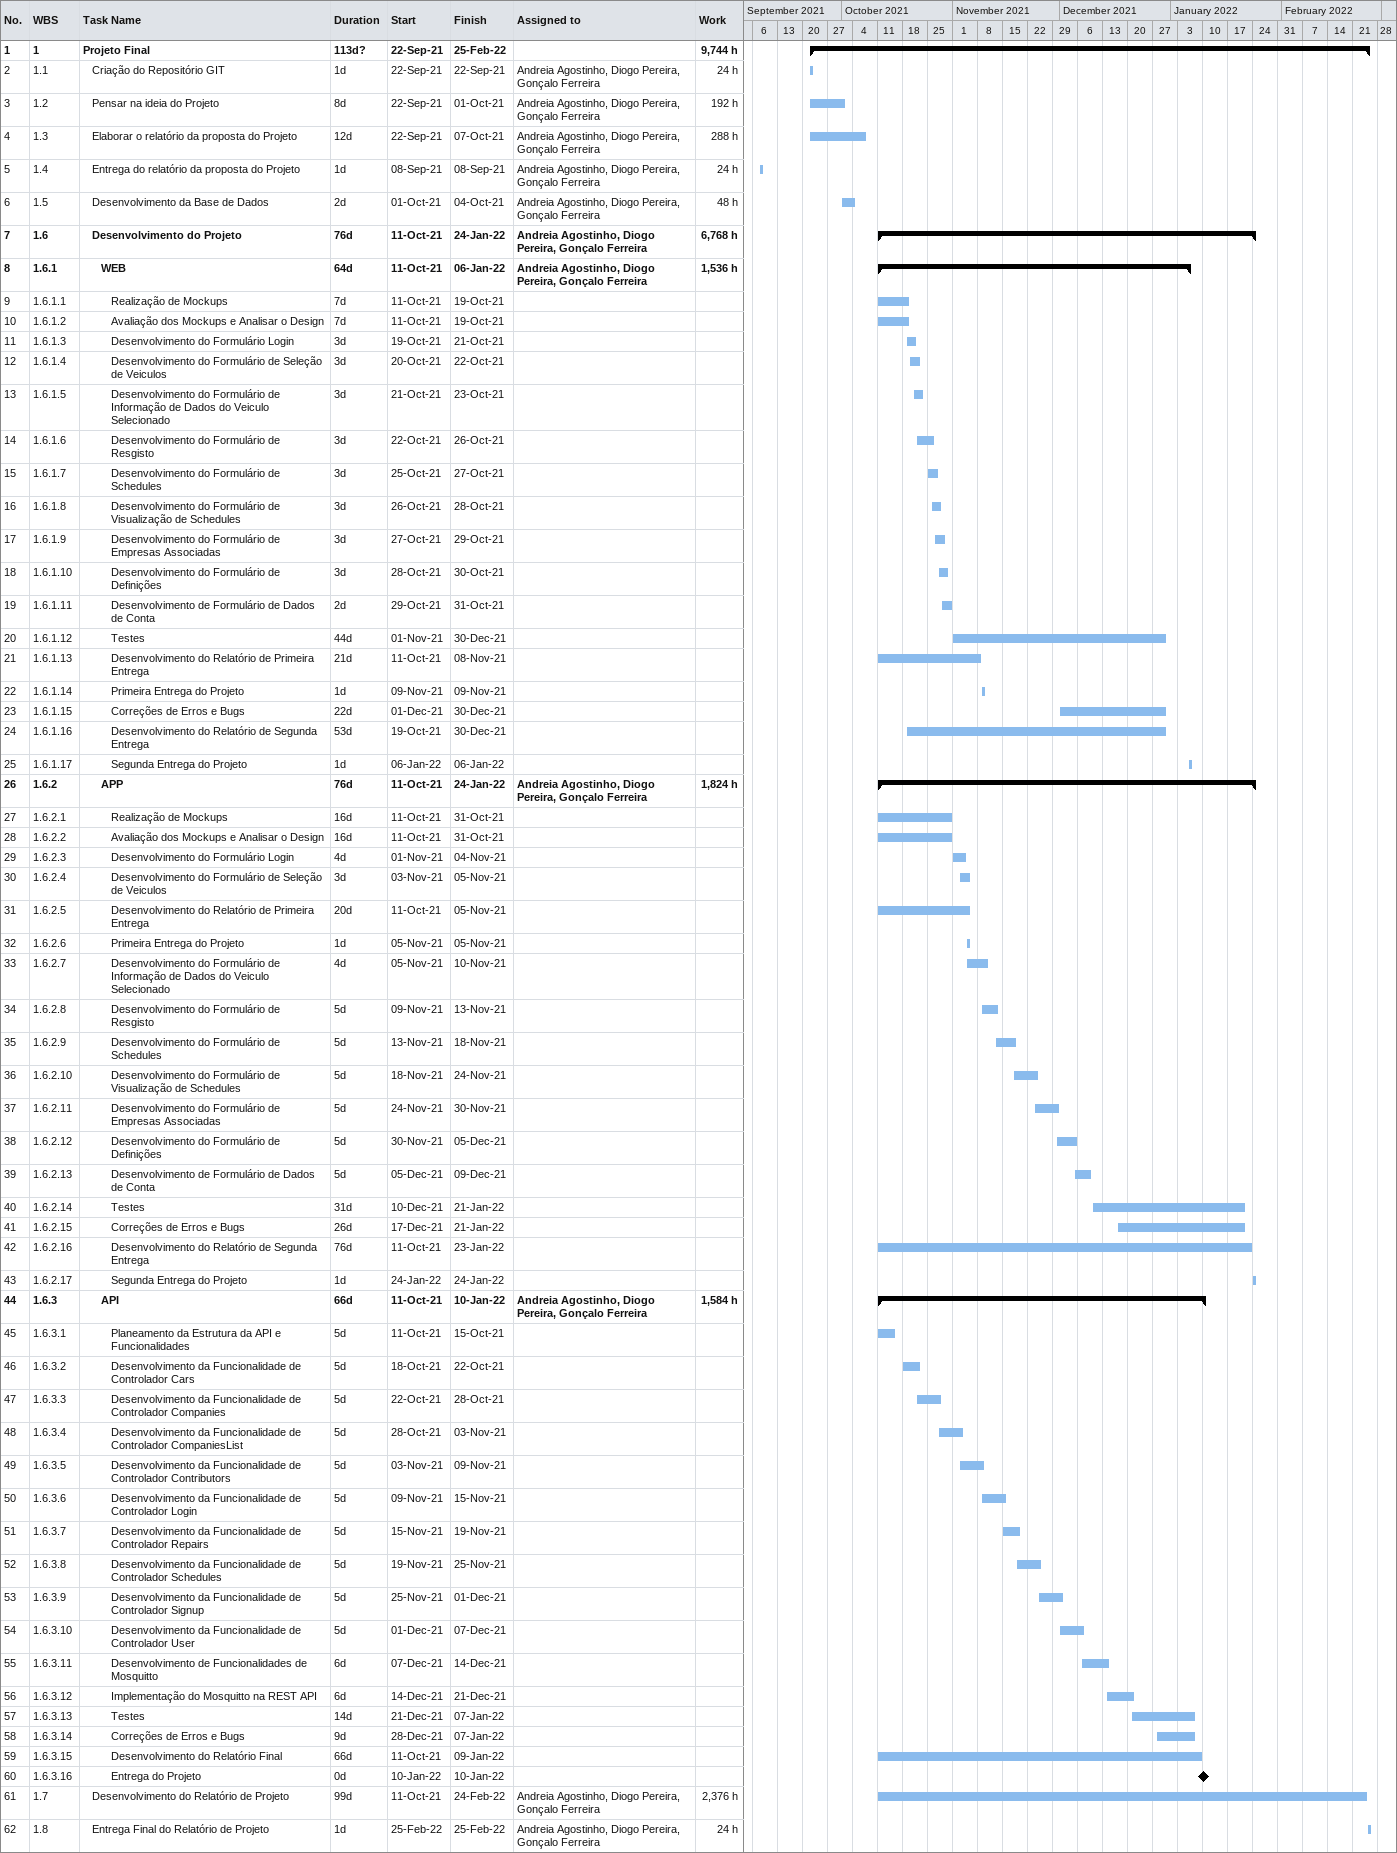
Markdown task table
| ID | WBS | Task | Duration | Start | Finish | Resources | Work (h) |
|---|---|---|---|---|---|---|---|
| 1 | 1 | **Projeto Final** | 113d? | 2021-09-22 | 2022-02-25 |  | 9744 |
| 2 | 1.1 | Criação do Repositório GIT | 1d | 2021-09-22 | 2021-09-22 | Andreia Agostinho, Diogo Pereira, Gonçalo Ferreira | 24 |
| 3 | 1.2 | Pensar na ideia do Projeto | 8d | 2021-09-22 | 2021-10-01 | Andreia Agostinho, Diogo Pereira, Gonçalo Ferreira | 192 |
| 4 | 1.3 | Elaborar o relatório da proposta do Projeto | 12d | 2021-09-22 | 2021-10-07 | Andreia Agostinho, Diogo Pereira, Gonçalo Ferreira | 288 |
| 5 | 1.4 | Entrega do relatório da proposta do Projeto | 1d | 2021-09-08 | 2021-09-08 | Andreia Agostinho, Diogo Pereira, Gonçalo Ferreira | 24 |
| 6 | 1.5 | Desenvolvimento da Base de Dados | 2d | 2021-10-01 | 2021-10-04 | Andreia Agostinho, Diogo Pereira, Gonçalo Ferreira | 48 |
| 7 | 1.6 | **Desenvolvimento do Projeto** | 76d | 2021-10-11 | 2022-01-24 | Andreia Agostinho, Diogo Pereira, Gonçalo Ferreira | 6768 |
| 8 | 1.6.1 | **WEB** | 64d | 2021-10-11 | 2022-01-06 | Andreia Agostinho, Diogo Pereira, Gonçalo Ferreira | 1536 |
| 9 | 1.6.1.1 | Realização de Mockups | 7d | 2021-10-11 | 2021-10-19 |  |  |
| 10 | 1.6.1.2 | Avaliação dos Mockups e Analisar o Design | 7d | 2021-10-11 | 2021-10-19 |  |  |
| 11 | 1.6.1.3 | Desenvolvimento do Formulário Login | 3d | 2021-10-19 | 2021-10-21 |  |  |
| 12 | 1.6.1.4 | Desenvolvimento do Formulário de Seleção de Veiculos | 3d | 2021-10-20 | 2021-10-22 |  |  |
| 13 | 1.6.1.5 | Desenvolvimento do Formulário de Informação de Dados do Veiculo Selecionado | 3d | 2021-10-21 | 2021-10-23 |  |  |
| 14 | 1.6.1.6 | Desenvolvimento do Formulário de Resgisto | 3d | 2021-10-22 | 2021-10-26 |  |  |
| 15 | 1.6.1.7 | Desenvolvimento do Formulário de Schedules | 3d | 2021-10-25 | 2021-10-27 |  |  |
| 16 | 1.6.1.8 | Desenvolvimento do Formulário de Visualização de Schedules | 3d | 2021-10-26 | 2021-10-28 |  |  |
| 17 | 1.6.1.9 | Desenvolvimento do Formulário de Empresas Associadas | 3d | 2021-10-27 | 2021-10-29 |  |  |
| 18 | 1.6.1.10 | Desenvolvimento do Formulário de Definições | 3d | 2021-10-28 | 2021-10-30 |  |  |
| 19 | 1.6.1.11 | Desenvolvimento de Formulário de Dados de Conta | 2d | 2021-10-29 | 2021-10-31 |  |  |
| 20 | 1.6.1.12 | Testes | 44d | 2021-11-01 | 2021-12-30 |  |  |
| 21 | 1.6.1.13 | Desenvolvimento do Relatório de Primeira Entrega | 21d | 2021-10-11 | 2021-11-08 |  |  |
| 22 | 1.6.1.14 | Primeira Entrega do Projeto | 1d | 2021-11-09 | 2021-11-09 |  |  |
| 23 | 1.6.1.15 | Correções de Erros e Bugs | 22d | 2021-12-01 | 2021-12-30 |  |  |
| 24 | 1.6.1.16 | Desenvolvimento do Relatório de Segunda Entrega | 53d | 2021-10-19 | 2021-12-30 |  |  |
| 25 | 1.6.1.17 | Segunda Entrega do Projeto | 1d | 2022-01-06 | 2022-01-06 |  |  |
| 26 | 1.6.2 | **APP** | 76d | 2021-10-11 | 2022-01-24 | Andreia Agostinho, Diogo Pereira, Gonçalo Ferreira | 1824 |
| 27 | 1.6.2.1 | Realização de Mockups | 16d | 2021-10-11 | 2021-10-31 |  |  |
| 28 | 1.6.2.2 | Avaliação dos Mockups e Analisar o Design | 16d | 2021-10-11 | 2021-10-31 |  |  |
| 29 | 1.6.2.3 | Desenvolvimento do Formulário Login | 4d | 2021-11-01 | 2021-11-04 |  |  |
| 30 | 1.6.2.4 | Desenvolvimento do Formulário de Seleção de Veiculos | 3d | 2021-11-03 | 2021-11-05 |  |  |
| 31 | 1.6.2.5 | Desenvolvimento do Relatório de Primeira Entrega | 20d | 2021-10-11 | 2021-11-05 |  |  |
| 32 | 1.6.2.6 | Primeira Entrega do Projeto | 1d | 2021-11-05 | 2021-11-05 |  |  |
| 33 | 1.6.2.7 | Desenvolvimento do Formulário de Informação de Dados do Veiculo Selecionado | 4d | 2021-11-05 | 2021-11-10 |  |  |
| 34 | 1.6.2.8 | Desenvolvimento do Formulário de Resgisto | 5d | 2021-11-09 | 2021-11-13 |  |  |
| 35 | 1.6.2.9 | Desenvolvimento do Formulário de Schedules | 5d | 2021-11-13 | 2021-11-18 |  |  |
| 36 | 1.6.2.10 | Desenvolvimento do Formulário de Visualização de Schedules | 5d | 2021-11-18 | 2021-11-24 |  |  |
| 37 | 1.6.2.11 | Desenvolvimento do Formulário de Empresas Associadas | 5d | 2021-11-24 | 2021-11-30 |  |  |
| 38 | 1.6.2.12 | Desenvolvimento do Formulário de Definições | 5d | 2021-11-30 | 2021-12-05 |  |  |
| 39 | 1.6.2.13 | Desenvolvimento de Formulário de Dados de Conta | 5d | 2021-12-05 | 2021-12-09 |  |  |
| 40 | 1.6.2.14 | Testes | 31d | 2021-12-10 | 2022-01-21 |  |  |
| 41 | 1.6.2.15 | Correções de Erros e Bugs | 26d | 2021-12-17 | 2022-01-21 |  |  |
| 42 | 1.6.2.16 | Desenvolvimento do Relatório de Segunda Entrega | 76d | 2021-10-11 | 2022-01-23 |  |  |
| 43 | 1.6.2.17 | Segunda Entrega do Projeto | 1d | 2022-01-24 | 2022-01-24 |  |  |
| 44 | 1.6.3 | **API** | 66d | 2021-10-11 | 2022-01-10 | Andreia Agostinho, Diogo Pereira, Gonçalo Ferreira | 1584 |
| 45 | 1.6.3.1 | Planeamento da Estrutura da API e Funcionalidades | 5d | 2021-10-11 | 2021-10-15 |  |  |
| 46 | 1.6.3.2 | Desenvolvimento da Funcionalidade de Controlador Cars | 5d | 2021-10-18 | 2021-10-22 |  |  |
| 47 | 1.6.3.3 | Desenvolvimento da Funcionalidade de Controlador Companies | 5d | 2021-10-22 | 2021-10-28 |  |  |
| 48 | 1.6.3.4 | Desenvolvimento da Funcionalidade de Controlador CompaniesList | 5d | 2021-10-28 | 2021-11-03 |  |  |
| 49 | 1.6.3.5 | Desenvolvimento da Funcionalidade de Controlador Contributors | 5d | 2021-11-03 | 2021-11-09 |  |  |
| 50 | 1.6.3.6 | Desenvolvimento da Funcionalidade de Controlador Login | 5d | 2021-11-09 | 2021-11-15 |  |  |
| 51 | 1.6.3.7 | Desenvolvimento da Funcionalidade de Controlador Repairs | 5d | 2021-11-15 | 2021-11-19 |  |  |
| 52 | 1.6.3.8 | Desenvolvimento da Funcionalidade de Controlador Schedules | 5d | 2021-11-19 | 2021-11-25 |  |  |
| 53 | 1.6.3.9 | Desenvolvimento da Funcionalidade de Controlador Signup | 5d | 2021-11-25 | 2021-12-01 |  |  |
| 54 | 1.6.3.10 | Desenvolvimento da Funcionalidade de Controlador User | 5d | 2021-12-01 | 2021-12-07 |  |  |
| 55 | 1.6.3.11 | Desenvolvimento de Funcionalidades de Mosquitto | 6d | 2021-12-07 | 2021-12-14 |  |  |
| 56 | 1.6.3.12 | Implementação do Mosquitto na REST API | 6d | 2021-12-14 | 2021-12-21 |  |  |
| 57 | 1.6.3.13 | Testes | 14d | 2021-12-21 | 2022-01-07 |  |  |
| 58 | 1.6.3.14 | Correções de Erros e Bugs | 9d | 2021-12-28 | 2022-01-07 |  |  |
| 59 | 1.6.3.15 | Desenvolvimento do Relatório Final | 66d | 2021-10-11 | 2022-01-09 |  |  |
| 60 | 1.6.3.16 | Entrega do Projeto | 0d | 2022-01-10 | 2022-01-10 |  |  |
| 61 | 1.7 | Desenvolvimento do Relatório de Projeto | 99d | 2021-10-11 | 2022-02-24 | Andreia Agostinho, Diogo Pereira, Gonçalo Ferreira | 2376 |
| 62 | 1.8 | Entrega Final do Relatório de Projeto | 1d | 2022-02-25 | 2022-02-25 | Andreia Agostinho, Diogo Pereira, Gonçalo Ferreira | 24 |
